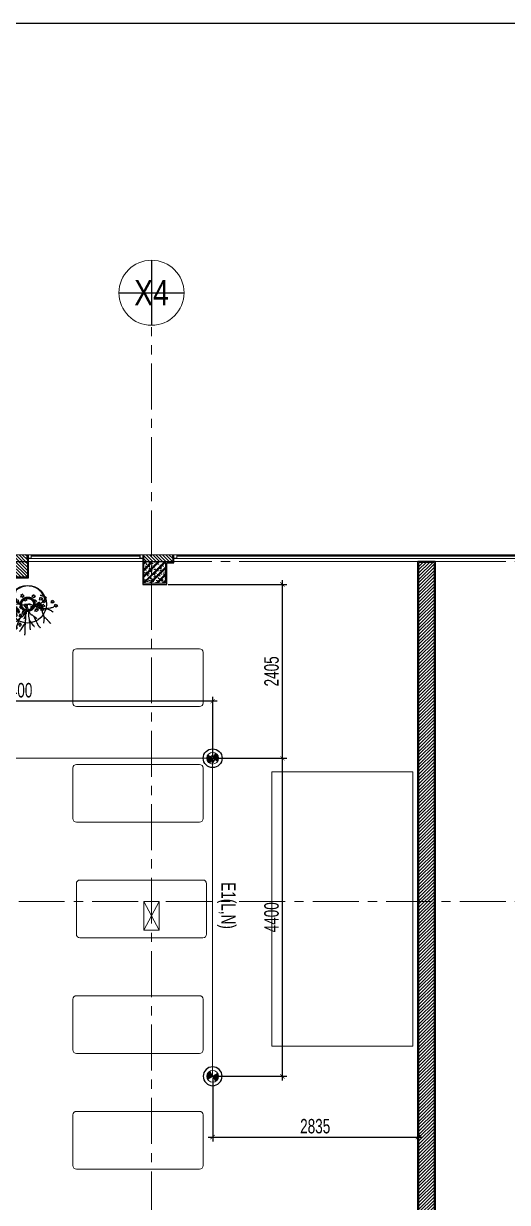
# Model space of a CAD drawing. Header units: millimetres. Extents: x -343543 to 400519, y -115663 to 104219.
# Drawn here: x -166901 to -160215, y -39465 to -23156 of the extents above; entities that cross this region are included whole.
import ezdxf
from ezdxf.enums import TextEntityAlignment as Align
from ezdxf.xclip import XClip

# ---------------------------------------------------------------- set-up
doc = ezdxf.new("R2010")
doc.units = ezdxf.units.MM
doc.header["$XCLIPFRAME"] = 0
doc.linetypes.add('XREF MAT BANG TUONG XAY$0$01.Xref _MB T2-Mai$0$HIDDEN', pattern=[9.525, 6.35, -3.175])
doc.linetypes.add('XREF MAT BANG TUONG XAY$0$CENTER', pattern=[50.8, 31.75, -6.35, 6.35, -6.35])
doc.layers.get('0').update_dxf_attribs({"color": 231, "lineweight": 0})
doc.layers.get('DefPoints').update_dxf_attribs({"color": 191})
for name, color, linetype, lineweight in [('1-INNO-E-Emergency', 1, 'EME', 5), ('A-PATT', 252, 'Continuous', 9), ('A-SYMBOLS', 10, 'Continuous', 13), ('kata_dim', 231, 'Continuous', 0), ('SME-E-COND-LTG', 51, 'Continuous', 18), ('SME-E-LTG-TEXT', 53, 'Continuous', 18), ('TEXT DIEN', 3, 'Continuous', 18), ('XREF MAT BANG TUONG XAY$0$00.xref_IKIGAI_Truc$0$A-SYMBOLS', 8, 'Continuous', 13), ('XREF MAT BANG TUONG XAY$0$01.Xref _MB T2-Mai$0$$0$A-FNSH', 8, 'Continuous', 9), ('XREF MAT BANG TUONG XAY$0$01.Xref _MB T2-Mai$0$$0$A-GLAZ', 8, 'Continuous', 13), ('XREF MAT BANG TUONG XAY$0$01.Xref _MB T2-Mai$0$$0$A-LITE', 8, 'Continuous', 9), ('XREF MAT BANG TUONG XAY$0$01.Xref _MB T2-Mai$0$$0$A-TEXT', 8, 'Continuous', 25), ('XREF MAT BANG TUONG XAY$0$01.Xref _MB T2-Mai$0$A-HIDD', 8, 'XREF MAT BANG TUONG XAY$0$01.Xref _MB T2-Mai$0$HIDDEN', 9), ('XREF MAT BANG TUONG XAY$0$A-GRID', 8, 'XREF MAT BANG TUONG XAY$0$CENTER', 15), ('XREF MAT BANG TUONG XAY$0$A-WALL-INT', 8, 'Continuous', 9), ('XREF MAT BANG TUONG XAY$0$xref_IKIGAI_Cot$0$A-FNSH', 8, 'Continuous', 9), ('XREF MAT BANG TUONG XAY$0$xref_IKIGAI_Cot$0$A-PATT', 8, 'Continuous', 5)]:
    doc.layers.add(name, color=color, linetype=linetype, lineweight=lineweight)
for name, color, linetype in [('XREF MAT BANG NOI THAT$0$FF-Plants', 8, 'Continuous'), ('XREF MAT BANG TUONG XAY$0$A-FNSH', 8, 'Continuous'), ('XREF MAT BANG TUONG XAY$0$A-FURN', 8, 'Continuous'), ('XREF MAT BANG TUONG XAY$0$A-PATT', 8, 'Continuous'), ('ống ghen', 6, 'Continuous')]:
    doc.layers.add(name, color=color, linetype=linetype)
doc.styles.add('ROMANS1', font='vntimeh.shx', dxfattribs={"width": 0.8, "bigfont": 'bigfont.shx'})
doc.styles.add('ROMANSssss', font='vntimeh.shx', dxfattribs={"width": 0.7})
doc.styles.add('SM-DIMTEXT', font='SME.shx', dxfattribs={"width": 0.7})
doc.styles.add('SME-TEXT', font='sme.shx', dxfattribs={"width": 0.7})
doc.styles.add('XREF MAT BANG NOI THAT$0$Standard', font='txt')
doc.styles.add('XREF MAT BANG TUONG XAY$0$00.xref_IKIGAI_Truc$0$VTK_Arial_3.5 mm', font='arial.ttf', dxfattribs={"width": 0.8, "height": 3.5})
doc.linetypes.add('EME', pattern='A,2463.214661,-165.6529,["E",ROMANSssss,S=300,R=360,X=0,Y=-153.361507],-321.423057,2528.257516', length=5478.548134)
doc.dimstyles.new('SDIM-100', dxfattribs={"dimscale": 100, "dimtxt": 2, "dimasz": 0.6, "dimexe": 0.6, "dimexo": 0.2, "dimgap": 0.5, "dimtad": 1, "dimdec": 0, "dimzin": 12, "dimtxsty": 'SM-DIMTEXT', "dimblk": 'ARCHTICK', "dimblk1": 'ARCHTICK', "dimblk2": 'ARCHTICK', "dimcen": 0.12, "dimdle": 0.6, "dimclrd": 7, "dimclre": 8, "dimadec": 0, "dimazin": 3, "dimtfac": 2, "dimtix": 1, "dimtmove": 1, "dimatfit": 3, "dimfxl": 1, "dimtzin": 0, "dimarcsym": 1})

# ---------------------------------------------------------------- blocks, each defined once
blk = doc.blocks.new('*U131')
at = {"color": 8}
blk.add_circle((0, 0), 4.5, dxfattribs=at)
at = {"layer": 'DefPoints', "color": 8}
for p, q in [((0, 4.5), (0, -4.5)), ((-4.5, 0), (4.5, 0))]:
    blk.add_line(p, q, dxfattribs=at)
at = {"color": 8, "style": 'XREF MAT BANG TUONG XAY$0$00.xref_IKIGAI_Truc$0$VTK_Arial_3.5 mm', "width": 0.8}
blk.add_attdef('X12', text='', height=3.5, dxfattribs=at).set_placement((0, 0), align=Align.MIDDLE_CENTER)
blk = doc.blocks.new('XREF MAT BANG TUONG XAY$0$xref_IKIGAI_Cot')
at = {"layer": 'XREF MAT BANG TUONG XAY$0$xref_IKIGAI_Cot$0$A-PATT'}
h = blk.add_hatch(dxfattribs=at)
h.set_pattern_fill('BT-01', color=8, scale=15, pattern_type=2)
h.set_pattern_definition([(50, (80, 80), (107.58903, -9.41282), [11.25, -123.75]), (355, (80, 80), (-20.8127, 112.82882), [9, -99]), (100.4514, (88.97, 79.22), (86.7764, 103.41593), [9.56103, -105.1713]), (46.1842, (80, 110), (160.08616, -24.82785), [16.875, -185.625]), (96.6356, (93.34, 107.93), (140.1994, 146.1177), [14.34154, -157.75695]), (351.1842, (80, 110), (140.1993, 146.1178), [13.5, -148.5]), (21, (95, 102.5), (89.53606, -60.39283), [11.25, -123.75]), (326, (95, 102.5), (36.4973, 108.7725), [9, -99]), (71.4514, (102.46, 97.47), (126.0334, 48.37957), [9.56103, -105.1713]), (37.5, (80, 80), (1.82398, 49.93408), [0, -97.8, 0, -100.5, 0, -99.375]), (7.5, (80, 80), (39.46043, 59.16176), [0, -57.3, 0, -95.55, 0, -37.875]), (327.5, (46.55, 80), (80.073365, -3.38323), [0, -37.5, 0, -117, 0, -155.25]), (317.5, (31.55, 80), (87.47793, 15.01575), [0, -48.75, 0, -77.7, 0, -110.25]), (45, (80, 80), (-45.07806, 45.07806), []), (45, (80, 98.375), (-45.07806, 45.07806), [])])
h.paths.add_polyline_path([(16095, -30600), (16395, -30600), (16395, -30900), (16095, -30900)])
at = {"layer": 'XREF MAT BANG TUONG XAY$0$A-GRID', "color": 8, "ltscale": 20}
for points in [[(16200, -53895), (16200, -27358.3)], [(-2907.5, -30600), (42750, -30600)], [(-2907.5, -35300), (42750, -35300)]]:
    blk.add_lwpolyline(points, dxfattribs=at)
at = {"layer": 'XREF MAT BANG TUONG XAY$0$xref_IKIGAI_Cot$0$A-FNSH', "color": 8}
for p, q in [((16095, -35300), (16305, -35700)), ((16305, -35300), (16095, -35700))]:
    blk.add_line(p, q, dxfattribs=at)
for points in [[(16095, -30600), (16395, -30600), (16395, -30900), (16095, -30900)], [(16095, -35300), (16305, -35300), (16305, -35700), (16095, -35700)]]:
    blk.add_lwpolyline(points, close=True, dxfattribs=at)
at = {"layer": 'XREF MAT BANG TUONG XAY$0$00.xref_IKIGAI_Truc$0$A-SYMBOLS', "color": 8}
ref = blk.add_blockref('*U131', (16200, -26880), dxfattribs=dict(at, xscale=100, yscale=100, zscale=100))
ref.add_attrib('X12', 'X4', dxfattribs={"layer": '0', "height": 350, "style": 'XREF MAT BANG TUONG XAY$0$00.xref_IKIGAI_Truc$0$VTK_Arial_3.5 mm', "width": 0.8}).set_placement((16200, -26880), align=Align.MIDDLE_CENTER)
blk = doc.blocks.new('XREF MAT BANG TUONG XAY$0$01.Xref _MB T2-Mai$0$$0$A$Cfb76151b')
at = {"color": 8}
for points in [[(0, 0), (50, 0), (50, 50), (0, 50)], [(2, 2), (48, 2), (48, 48), (2, 48)]]:
    blk.add_lwpolyline(points, close=True, dxfattribs=at)
blk = doc.blocks.new('XREF MAT BANG TUONG XAY$0$01.Xref _MB T2-Mai$0$$0$A$Cc763f58b')
at = {"layer": 'DefPoints', "color": 8}
blk.add_line((5, -50), (5, 0), dxfattribs=at)
at = {"layer": 'XREF MAT BANG TUONG XAY$0$01.Xref _MB T2-Mai$0$$0$A-FNSH', "color": 8}
for centre, start, end in [((3, 2), 222.6903, 317.3097), ((3, -52), 42.6903, 137.3097)]:
    blk.add_arc(centre, 3.4, start, end, dxfattribs=at)
blk = doc.blocks.new('*U160')
at = {"layer": 'XREF MAT BANG TUONG XAY$0$01.Xref _MB T2-Mai$0$$0$A-GLAZ'}
for p, q in [((1557, 20), (55, 20)), ((1557, 10), (55, 10))]:
    blk.add_line(p, q, dxfattribs=at)
at = {"layer": 'XREF MAT BANG TUONG XAY$0$01.Xref _MB T2-Mai$0$$0$A-LITE', "color": 8}
blk.add_lwpolyline([(1557, 50), (55, 50), (55, 0), (1557, 0)], close=True, dxfattribs=at)
at = {"layer": 'XREF MAT BANG TUONG XAY$0$01.Xref _MB T2-Mai$0$$0$A-FNSH', "color": 8, "rotation": 180}
blk.add_blockref('XREF MAT BANG TUONG XAY$0$01.Xref _MB T2-Mai$0$$0$A$Cc763f58b', (5, 0), dxfattribs=at)
at = {"layer": 'XREF MAT BANG TUONG XAY$0$01.Xref _MB T2-Mai$0$$0$A-FNSH', "color": 8, "xscale": -1, "rotation": 180}
blk.add_blockref('XREF MAT BANG TUONG XAY$0$01.Xref _MB T2-Mai$0$$0$A$Cc763f58b', (1607, 0), dxfattribs=at)
at = {"layer": 'XREF MAT BANG TUONG XAY$0$01.Xref _MB T2-Mai$0$$0$A-GLAZ', "color": 8}
blk.add_blockref('XREF MAT BANG TUONG XAY$0$01.Xref _MB T2-Mai$0$$0$A$Cfb76151b', (5, 0), dxfattribs=at)
at = {"layer": 'XREF MAT BANG TUONG XAY$0$01.Xref _MB T2-Mai$0$$0$A-GLAZ', "color": 8, "xscale": -1}
blk.add_blockref('XREF MAT BANG TUONG XAY$0$01.Xref _MB T2-Mai$0$$0$A$Cfb76151b', (1607, 0), dxfattribs=at)
blk = doc.blocks.new('*U161')
at = {"layer": 'XREF MAT BANG TUONG XAY$0$01.Xref _MB T2-Mai$0$$0$A-GLAZ'}
for p, q in [((6955, 20), (55, 20)), ((6955, 10), (55, 10))]:
    blk.add_line(p, q, dxfattribs=at)
at = {"layer": 'XREF MAT BANG TUONG XAY$0$01.Xref _MB T2-Mai$0$$0$A-LITE', "color": 8}
blk.add_lwpolyline([(6955, 50), (55, 50), (55, 0), (6955, 0)], close=True, dxfattribs=at)
at = {"layer": 'XREF MAT BANG TUONG XAY$0$01.Xref _MB T2-Mai$0$$0$A-FNSH', "color": 8, "rotation": 180}
blk.add_blockref('XREF MAT BANG TUONG XAY$0$01.Xref _MB T2-Mai$0$$0$A$Cc763f58b', (5, 0), dxfattribs=at)
at = {"layer": 'XREF MAT BANG TUONG XAY$0$01.Xref _MB T2-Mai$0$$0$A-FNSH', "color": 8, "xscale": -1, "rotation": 180}
blk.add_blockref('XREF MAT BANG TUONG XAY$0$01.Xref _MB T2-Mai$0$$0$A$Cc763f58b', (7005, 0), dxfattribs=at)
at = {"layer": 'XREF MAT BANG TUONG XAY$0$01.Xref _MB T2-Mai$0$$0$A-GLAZ', "color": 8}
blk.add_blockref('XREF MAT BANG TUONG XAY$0$01.Xref _MB T2-Mai$0$$0$A$Cfb76151b', (5, 0), dxfattribs=at)
at = {"layer": 'XREF MAT BANG TUONG XAY$0$01.Xref _MB T2-Mai$0$$0$A-GLAZ', "color": 8, "xscale": -1}
blk.add_blockref('XREF MAT BANG TUONG XAY$0$01.Xref _MB T2-Mai$0$$0$A$Cfb76151b', (7005, 0), dxfattribs=at)
blk = doc.blocks.new('*U262')
at = {"layer": 'XREF MAT BANG TUONG XAY$0$A-PATT'}
h = blk.add_hatch(dxfattribs=at)
h.set_pattern_fill('ANSI31', color=8, scale=10)
h.set_pattern_definition([(45, (41236.79, -11293.564), (-22.45064, 22.45064), [])])
h.paths.add_polyline_path([(-39, 48), (5751, 48), (5751, -162), (-39, -162)])
at = {"layer": 'XREF MAT BANG TUONG XAY$0$A-WALL-INT', "color": 8}
blk.add_lwpolyline([(-39, 48), (5751, 48), (5751, -162), (-39, -162)], close=True, dxfattribs=at)
blk = doc.blocks.new('*U254')
at = {"layer": 'XREF MAT BANG TUONG XAY$0$A-PATT'}
h = blk.add_hatch(dxfattribs=at)
h.set_pattern_fill('ANSI31', color=8, scale=10)
h.set_pattern_definition([(45, (35750.104, -11178.564), (-22.45064, 22.45064), [])])
h.paths.add_polyline_path([(-39, 48), (265, 48), (265, -48), (-39, -48)])
at = {"layer": 'XREF MAT BANG TUONG XAY$0$A-WALL-INT', "color": 8}
blk.add_lwpolyline([(-39, 48), (265, 48), (265, -48), (-39, -48)], close=True, dxfattribs=at)
blk = doc.blocks.new('*U255')
at = {"layer": 'XREF MAT BANG TUONG XAY$0$A-PATT'}
h = blk.add_hatch(dxfattribs=at)
h.set_pattern_fill('ANSI31', color=8, scale=10)
h.set_pattern_definition([(45, (35846.79, -11178.564), (-22.45064, 22.45064), [])])
h.paths.add_polyline_path([(-39, 48), (361, 48), (361, -48), (-39, -48)])
at = {"layer": 'XREF MAT BANG TUONG XAY$0$A-WALL-INT', "color": 8}
blk.add_lwpolyline([(-39, 48), (361, 48), (361, -48), (-39, -48)], close=True, dxfattribs=at)
blk = doc.blocks.new('XREF MAT BANG TUONG XAY$0$NNNN')
at = {"layer": 'XREF MAT BANG TUONG XAY$0$A-FURN', "color": 8, "xscale": -1, "rotation": 180}
for name, p in [('*U254', (5825, 16805)), ('*U255', (7739, 16805)), ('*U262', (339, 16595))]:
    blk.add_blockref(name, p, dxfattribs=at)
blk = doc.blocks.new('*U259')
at = {"layer": 'XREF MAT BANG TUONG XAY$0$A-PATT'}
h = blk.add_hatch(dxfattribs=at)
h.set_pattern_fill('ANSI31', color=8, scale=10)
h.set_pattern_definition([(45, (45121.79, -11293.564), (-22.45064, 22.45064), [])])
h.paths.add_polyline_path([(-39, 48), (9636, 48), (9636, -162), (-39, -162)])
at = {"layer": 'XREF MAT BANG TUONG XAY$0$A-WALL-INT', "color": 8}
blk.add_lwpolyline([(-39, 48), (9636, 48), (9636, -162), (-39, -162)], close=True, dxfattribs=at)
blk = doc.blocks.new('XREF MAT BANG NOI THAT$0$YLD.Studio-02-104')
at = {"layer": 'XREF MAT BANG NOI THAT$0$FF-Plants', "color": 8}
for points in [[(-332, 167), (-315, 179), (-335, 186), (-335, 199), (-351, 186), (-361, 192), (-359, 175), (-366, 166), (-347, 170), (-341, 157), (-332, 167)], [(-234, 134), (-216, 146), (-236, 153), (-237, 166), (-252, 154), (-262, 159), (-260, 142), (-268, 133), (-249, 138), (-243, 125), (-234, 134)], [(-561, 47), (-441, 9), (-423, 0), (-413, -3), (-391, -10), (-381, -12), (-360, -16), (-355, -18), (-349, -19), (-332, -24), (-330, -25), (-328, -25), (-326, -26), (-324, -26), (-322, -27), (-317, -27), (-314, -28), (-310, -29), (-305, -28), (-303, -29), (-302, -28), (-298, -29), (-296, -29), (-294, -30), (-293, -29), (-292, -30), (-290, -31), (-289, -30), (-288, -31)], [(-456, 131), (-344, 98), (-323, 89), (-280, 69), (-247, 55), (-233, 50), (-221, 47), (-195, 33), (-180, 28), (-172, 23), (-151, 12), (-142, 7), (-127, -4), (-118, -10), (-97, -16), (-87, -18), (-76, -19), (-57, -19), (-52, -19), (-35, -15), (-18, -13), (-18, -13), (-11, -12), (1, -13), (7, -13), (20, -15), (25, -17), (28, -17), (34, -18)], [(-353, 13), (-335, 25), (-355, 32), (-356, 45), (-371, 32), (-381, 37), (-379, 21), (-387, 11), (-368, 16), (-362, 3), (-353, 13)], [(-385, 155), (-338, 107), (-337, 106), (-336, 104), (-335, 103), (-334, 101), (-332, 98), (-329, 95), (-328, 94), (-325, 92), (-324, 91), (-323, 89), (-323, 89), (-321, 88)], [(-316, 102), (-299, 114), (-319, 121), (-319, 134), (-335, 121), (-345, 127), (-343, 110), (-350, 101), (-331, 105), (-325, 92), (-316, 102)], [(-297, 39), (-279, 50), (-300, 57), (-300, 70), (-315, 58), (-325, 63), (-324, 46), (-331, 37), (-312, 42), (-306, 29), (-297, 39)], [(-294, -23), (-277, -11), (-297, -4), (-297, 9), (-313, -4), (-323, 1), (-321, -15), (-328, -25), (-309, -20), (-303, -33), (-294, -23)], [(-274, 4), (-256, 16), (-276, 22), (-277, 36), (-292, 23), (-302, 28), (-300, 12), (-308, 2), (-289, 7), (-283, -6), (-274, 4)], [(-270, 55), (-252, 67), (-272, 73), (-273, 87), (-288, 74), (-298, 79), (-296, 62), (-304, 53), (-285, 58), (-279, 45), (-270, 55)], [(-257, 67), (-239, 79), (-260, 86), (-260, 99), (-275, 86), (-285, 91), (-284, 75), (-291, 65), (-272, 70), (-266, 57), (-257, 67)], [(-231, 25), (-214, 37), (-234, 44), (-234, 57), (-250, 44), (-260, 50), (-258, 33), (-265, 24), (-246, 28), (-240, 15), (-231, 25)], [(-213, -11), (-195, 1), (-215, 7), (-216, 21), (-231, 8), (-241, 13), (-239, -4), (-247, -13), (-228, -8), (-222, -21), (-213, -11)], [(-202, 37), (-184, 49), (-204, 55), (-205, 69), (-220, 56), (-230, 61), (-228, 44), (-236, 35), (-217, 40), (-211, 27), (-202, 37)], [(-137, 7), (-189, 54), (-194, 62), (-199, 68), (-206, 84), (-212, 94), (-217, 107), (-219, 114), (-221, 120), (-225, 140), (-228, 145), (-231, 155), (-232, 159), (-234, 160), (-233, 161), (-234, 162), (-234, 162)], [(-193, 97), (-175, 109), (-195, 116), (-196, 129), (-211, 116), (-221, 122), (-219, 105), (-226, 95), (-207, 100), (-202, 87), (-193, 97)], [(-198, -26), (-186, -43), (-179, -23), (-166, -22), (-178, -7), (-173, 3), (-190, 0), (-199, 7), (-195, -11), (-208, -17), (-198, -26)], [(-69, 93), (-52, 105), (-72, 111), (-72, 125), (-88, 112), (-98, 117), (-96, 100), (-103, 91), (-84, 96), (-78, 83), (-69, 93)], [(-28, 39), (-10, 51), (-30, 58), (-31, 71), (-46, 58), (-56, 64), (-54, 47), (-62, 38), (-43, 42), (-37, 29), (-28, 39)], [(87, 86), (105, 98), (85, 104), (84, 118), (69, 105), (59, 110), (61, 93), (54, 84), (73, 89), (78, 76), (87, 86)], [(104, 21), (121, 32), (101, 39), (101, 52), (85, 40), (75, 45), (77, 28), (70, 19), (89, 24), (95, 11), (104, 21)], [(150, -27), (168, -15), (148, -8), (147, 5), (132, -8), (122, -3), (124, -19), (116, -29), (135, -24), (141, -37), (150, -27)], [(163, -15), (181, -3), (160, 4), (160, 17), (145, 5), (134, 10), (136, -7), (129, -16), (148, -12), (154, -25), (163, -15)], [(186, 53), (204, 65), (184, 71), (183, 85), (168, 72), (158, 77), (160, 60), (152, 51), (171, 56), (177, 43), (186, 53)], [(227, 15), (245, 27), (225, 34), (224, 47), (209, 35), (199, 40), (201, 23), (193, 14), (212, 19), (218, 6), (227, 15)], [(350, 11), (368, 23), (348, 30), (347, 43), (332, 30), (322, 36), (324, 19), (316, 10), (336, 14), (341, 1), (350, 11)], [(-106, -10), (-171, -16), (-181, -17), (-202, -17), (-214, -19), (-229, -20), (-233, -19), (-239, -21), (-243, -23), (-246, -24), (-249, -24), (-253, -26), (-254, -27), (-258, -26), (-266, -28), (-277, -29), (-279, -29), (-284, -29), (-294, -33), (-299, -33), (-309, -36), (-318, -38), (-327, -38), (-348, -40), (-358, -44), (-370, -43), (-389, -50), (-407, -56), (-414, -62), (-421, -65), (-426, -68), (-427, -69), (-427, -69)], [(-236, -84), (-224, -101), (-217, -81), (-203, -81), (-216, -66), (-211, -56), (-228, -58), (-237, -51), (-233, -70), (-246, -76), (-236, -84)], [(-226, -164), (-214, -181), (-207, -161), (-193, -161), (-206, -146), (-200, -136), (-218, -138), (-227, -131), (-222, -149), (-236, -155), (-226, -164)], [(-209, -104), (-197, -121), (-190, -101), (-176, -100), (-189, -86), (-184, -75), (-201, -78), (-210, -71), (-206, -89), (-219, -95), (-209, -104)], [(-188, -145), (-176, -162), (-169, -142), (-156, -142), (-168, -127), (-163, -117), (-180, -119), (-189, -112), (-185, -130), (-198, -136), (-188, -145)], [(-177, -174), (-165, -191), (-158, -171), (-145, -170), (-157, -155), (-152, -145), (-169, -148), (-178, -141), (-174, -159), (-187, -165), (-177, -174)], [(-173, -80), (-162, -97), (-155, -77), (-141, -77), (-154, -62), (-148, -52), (-165, -54), (-174, -47), (-170, -66), (-183, -72), (-173, -80)], [(-157, -107), (-146, -124), (-139, -104), (-125, -103), (-138, -88), (-132, -78), (-149, -80), (-158, -73), (-154, -92), (-167, -98), (-157, -107)], [(-32, -119), (-37, -126), (-38, -127), (-38, -129), (-48, -147), (-50, -149), (-55, -156), (-61, -166), (-65, -171), (-69, -177), (-70, -177), (-71, -179), (-74, -182), (-76, -184), (-82, -187), (-85, -189), (-89, -191), (-101, -198), (-105, -202), (-109, -205), (-111, -209), (-112, -209), (-113, -210), (-114, -210), (-114, -212), (-116, -214), (-118, -216), (-132, -224), (-143, -235), (-146, -239), (-150, -244), (-153, -246), (-153, -247), (-154, -247), (-156, -249), (-158, -251), (-159, -253), (-160, -253), (-161, -254)], [(-145, -119), (-133, -136), (-126, -116), (-113, -116), (-125, -101), (-120, -91), (-137, -93), (-146, -86), (-142, -104), (-155, -110), (-145, -119)], [(-116, -182), (-104, -199), (-97, -179), (-83, -178), (-96, -163), (-90, -153), (-108, -156), (-117, -148), (-112, -167), (-126, -173), (-116, -182)], [(-8, -18), (-25, -80), (-28, -91), (-32, -108), (-34, -117), (-36, -131), (-35, -138), (-35, -147), (-35, -157), (-34, -184), (-34, -206), (-34, -215), (-34, -226), (-37, -242), (-37, -250), (-38, -261), (-40, -266), (-41, -270), (-41, -272), (-42, -273), (-42, -275), (-44, -277), (-46, -280), (-54, -293), (-60, -303), (-98, -361), (-101, -367), (-108, -375), (-111, -381), (-114, -384), (-117, -388), (-118, -388)], [(-108, -60), (-96, -77), (-89, -57), (-76, -56), (-88, -42), (-83, -32), (-100, -34), (-109, -27), (-105, -45), (-118, -51), (-108, -60)], [(-77, -141), (-65, -158), (-58, -138), (-44, -137), (-57, -122), (-52, -112), (-69, -114), (-78, -107), (-74, -126), (-87, -132), (-77, -141)], [(-42, -43), (-30, -60), (-23, -40), (-9, -39), (-22, -25), (-16, -15), (-33, -17), (-43, -10), (-38, -28), (-52, -34), (-42, -43)], [(-20, -25), (-3, -75), (0, -83), (4, -97), (6, -104), (8, -116), (8, -121), (8, -128), (9, -137), (8, -159), (9, -177), (9, -184), (10, -193), (13, -206), (14, -213), (15, -222), (17, -226), (18, -229), (18, -230), (19, -231), (19, -233), (21, -234), (23, -237), (29, -246), (35, -255), (69, -300), (72, -304), (79, -311), (81, -315), (84, -318), (87, -320), (88, -320)], [(4, -106), (8, -111), (9, -113), (9, -114), (19, -128), (20, -129), (25, -135), (31, -143), (34, -147), (38, -151), (39, -151), (40, -152), (42, -155), (44, -156), (49, -159), (52, -160), (56, -161), (65, -166), (69, -169), (73, -172), (74, -174), (75, -174), (76, -176), (77, -176), (77, -177), (79, -178), (81, -180), (93, -186), (103, -194), (106, -197), (109, -201), (111, -202), (111, -204), (112, -203), (114, -205), (116, -206), (117, -207), (118, -207), (118, -209)], [(8, -4), (134, -49), (147, -55), (156, -60), (171, -69), (175, -70), (180, -73), (180, -75), (182, -74), (183, -76), (184, -78), (185, -81), (185, -85), (187, -93), (189, -98), (194, -112), (194, -117), (199, -130), (201, -135), (206, -146), (207, -149), (212, -164), (214, -168), (217, -177), (217, -177), (219, -183), (220, -185), (221, -184), (225, -188), (228, -190), (231, -194), (236, -197), (238, -199), (246, -207), (249, -211), (257, -218), (263, -222), (270, -231), (274, -236), (282, -245), (289, -252), (289, -253), (293, -257), (293, -259), (297, -264), (303, -268), (305, -269), (305, -270), (310, -272), (311, -275), (316, -278), (316, -279)], [(67, -69), (85, -57), (64, -50), (64, -37), (49, -49), (39, -44), (40, -61), (33, -70), (52, -65), (58, -78), (67, -69)], [(123, -43), (141, -31), (120, -25), (120, -11), (105, -24), (94, -19), (96, -36), (89, -45), (108, -40), (114, -53), (123, -43)], [(126, -105), (143, -93), (123, -86), (123, -73), (107, -85), (97, -80), (99, -97), (92, -106), (111, -102), (117, -114), (126, -105)], [(146, -78), (164, -66), (144, -59), (143, -46), (128, -59), (118, -53), (120, -70), (112, -79), (131, -75), (137, -88), (146, -78)], [(189, -56), (206, -44), (186, -38), (186, -24), (170, -37), (160, -32), (162, -49), (155, -58), (174, -53), (180, -66), (189, -56)], [(207, -93), (225, -81), (204, -75), (204, -61), (189, -74), (179, -69), (181, -86), (173, -95), (192, -90), (198, -103), (207, -93)], [(178, -70), (187, -74), (190, -74), (212, -72), (216, -73), (224, -72), (229, -72), (238, -73), (242, -73), (253, -75), (259, -76), (262, -76), (271, -77), (273, -78), (273, -78), (275, -78), (277, -79), (279, -80), (288, -83), (291, -85), (295, -88), (301, -89), (308, -93), (320, -100), (327, -105), (340, -115), (348, -121), (348, -121), (350, -122)], [(218, -45), (236, -33), (215, -27), (215, -13), (200, -26), (190, -21), (191, -37), (184, -47), (203, -42), (209, -55), (218, -45)], [(251, -74), (259, -72), (262, -71), (276, -68), (281, -65), (314, -61), (320, -58), (336, -56), (342, -55), (348, -56), (349, -55), (351, -54), (351, -54)], [(392, -42), (410, -30), (389, -24), (389, -10), (374, -23), (364, -18), (366, -35), (358, -44), (377, -39), (383, -52), (392, -42)], [(-115, -212), (-120, -223), (-122, -228), (-125, -233), (-150, -298), (-155, -309), (-163, -332), (-164, -334), (-166, -337), (-169, -348), (-171, -351), (-173, -355), (-176, -362), (-177, -363), (-179, -367), (-180, -370), (-183, -376), (-187, -383), (-189, -386), (-190, -386), (-193, -392), (-199, -399), (-203, -402), (-205, -406), (-207, -409), (-210, -415), (-211, -415), (-211, -416)], [(-178, -345), (-166, -362), (-159, -342), (-145, -341), (-158, -327), (-153, -317), (-170, -319), (-179, -312), (-174, -330), (-188, -336), (-178, -345)], [(-123, -303), (-111, -320), (-104, -300), (-90, -299), (-103, -285), (-97, -275), (-114, -277), (-124, -270), (-119, -288), (-132, -294), (-123, -303)], [(-38, -264), (-39, -280), (-40, -289), (-40, -293), (-43, -305), (-44, -310), (-45, -315), (-46, -328), (-46, -340), (-46, -349), (-46, -361), (-45, -366), (-45, -375), (-44, -379), (-44, -382), (-44, -386), (-44, -387), (-44, -391), (-44, -393), (-44, -395), (-44, -402), (-44, -405), (-45, -407), (-45, -410), (-46, -421), (-46, -424), (-47, -430), (-48, -431), (-48, -433), (-48, -435), (-48, -437), (-48, -438)], [(15, -224), (17, -237), (18, -244), (18, -247), (21, -257), (22, -261), (23, -266), (24, -276), (24, -286), (25, -293), (25, -303), (24, -307), (25, -314), (25, -317), (25, -320), (25, -323), (25, -324), (25, -327), (25, -329), (25, -330), (25, -336), (25, -339), (26, -340), (26, -343), (28, -352), (28, -354), (29, -359), (30, -360), (30, -362), (30, -363), (30, -364), (30, -366)], [(78, -177), (83, -185), (85, -189), (87, -194), (111, -245), (116, -254), (123, -272), (124, -273), (126, -276), (129, -284), (131, -287), (133, -290), (136, -295), (136, -297), (138, -300), (139, -302), (142, -306), (146, -312), (148, -315), (148, -315), (151, -319), (157, -324), (160, -327), (162, -330), (164, -332), (167, -336), (168, -336), (168, -338)], [(221, -184), (222, -192), (221, -198), (222, -208), (220, -212), (222, -216), (222, -220), (221, -224), (222, -227), (220, -231), (221, -233), (218, -246), (218, -249), (216, -261), (216, -263), (216, -266), (215, -268), (215, -270), (215, -273), (216, -275)]]:
    blk.add_lwpolyline(points, dxfattribs=at)
at = {"layer": 'XREF MAT BANG NOI THAT$0$FF-Plants', "color": 8, "flags": 128}
blk.add_lwpolyline([(96, -13), (101, -11), (112, -10), (119, -9), (134, -7), (139, -7), (150, -9), (159, -9), (164, -11), (169, -10), (171, -9), (173, -8), (175, -5), (180, 1), (184, 6), (192, 13), (196, 17), (205, 23), (212, 28), (217, 30), (225, 38), (235, 46), (235, 46), (235, 46, 0.059467), (219, 99, 0.414214), (-99, 219), (-105, 216), (-106, 216, 0.178839), (-228, 94), (-225, 89), (-214, 77), (-210, 74), (-209, 70), (-208, 69), (-207, 67), (-206, 68), (-205, 66), (-203, 67), (-202, 68), (-191, 69), (-184, 71), (-178, 71), (-173, 72), (-172, 70), (-170, 71), (-169, 68), (-168, 66), (-168, 65), (-167, 63), (-166, 62), (-165, 60), (-165, 58), (-164, 57), (-163, 55), (-163, 54), (-162, 52), (-160, 51), (-159, 50), (-154, 48), (-152, 47), (-150, 48), (-146, 46), (-143, 46), (-140, 47), (-138, 46), (-137, 45), (-136, 43), (-135, 40), (-135, 35), (-133, 31), (-132, 30), (-132, 24), (-131, 23), (-132, 21), (-131, 19), (-131, 17), (-130, 16), (-129, 14), (-127, 10), (-127, 6), (-126, 3), (-121, -3), (-120, -6), (-119, -7), (-119, -9), (-118, -11), (-115, -13), (-113, -14), (-111, -17), (-107, -17), (-106, -17)], format="xyb", dxfattribs=at)
at = {"layer": 'XREF MAT BANG NOI THAT$0$FF-Plants', "color": 8}
blk.add_circle((-5, -12), 260, dxfattribs=at)
for points in [[(-221, 178), (-224, 183), (-233, 190), (-244, 191), (-249, 189)], [(-165, 156), (-167, 161), (-177, 168), (-188, 169), (-193, 167)], [(87, 29), (76, 54), (33, 84), (-21, 89), (-70, 66), (-102, 23), (-108, -30), (-86, -78), (-43, -109), (11, -113), (61, -91), (93, -48), (98, 5), (87, 29)], [(70, 22), (61, 41), (26, 66), (-18, 70), (-58, 51), (-84, 16), (-89, -27), (-71, -66), (-35, -91), (8, -94), (48, -76), (74, -41), (79, 2), (70, 22)], [(199, 96), (196, 101), (187, 108), (176, 109), (170, 107)], [(255, 74), (252, 80), (243, 86), (232, 88), (227, 85)], [(-33, -152), (-28, -150), (-21, -140), (-19, -129), (-22, -124)], [(-56, -208), (-51, -205), (-44, -196), (-42, -185), (-45, -180)]]:
    blk.add_open_spline(points, degree=2, dxfattribs=at)
at = {"layer": 'XREF MAT BANG NOI THAT$0$FF-Plants', "color": 8, "style": 'XREF MAT BANG NOI THAT$0$Standard', "flags": 1}
for tag in ['YLD.STUDIO', '抖音/小红书/公众号：YLD.STUDIO', 'YLD.STUDIO']:
    blk.add_attdef(tag, (77, -131), '', height=0.00296, dxfattribs=at)
blk = doc.blocks.new('XREF MAT BANG NOI THAT')
at = {"color": 8}
for points in [[(16913, -31855), (16913, -32555, -0.414214), (16863, -32605), (15163, -32605, -0.414214), (15113, -32555), (15113, -31855, -0.414214), (15163, -31805), (16863, -31805, -0.414214)], [(16913, -33455), (16913, -34155, -0.414214), (16863, -34205), (15163, -34205, -0.414214), (15113, -34155), (15113, -33455, -0.414214), (15163, -33405), (16863, -33405, -0.414214)], [(16961, -35055), (16961, -35755, -0.414214), (16911, -35805), (15211, -35805, -0.414214), (15161, -35755), (15161, -35055, -0.414214), (15211, -35005), (16911, -35005, -0.414214)], [(16913, -37355), (16913, -36655, 0.414214), (16863, -36605), (15163, -36605, 0.414214), (15113, -36655), (15113, -37355, 0.414214), (15163, -37405), (16863, -37405, 0.414214)], [(16913, -38955), (16913, -38255, 0.414214), (16863, -38205), (15163, -38205, 0.414214), (15113, -38255), (15113, -38955, 0.414214), (15163, -39005), (16863, -39005, 0.414214)]]:
    blk.add_lwpolyline(points, format="xyb", close=True, dxfattribs=at)
blk.add_lwpolyline([(17863, -33507), (19812, -33507), (19812, -37303), (17863, -37303)], close=True, dxfattribs=at)
blk.add_blockref('XREF MAT BANG NOI THAT$0$YLD.Studio-02-104', (14493, -31177), dxfattribs=at)
blk = doc.blocks.new('01.Xref _MB T1')
at = {"color": 8}
blk.add_lwpolyline([(-4979.15314, -63156.18578), (44420.84686, -63156.18578), (44420.84686, -23156.18578), (-4979.15314, -23156.18578)], close=True, dxfattribs=at)
at = {"layer": 'XREF MAT BANG TUONG XAY$0$01.Xref _MB T2-Mai$0$A-HIDD', "color": 8, "ltscale": 500}
blk.add_lwpolyline([(0.00011, -47000.00005), (39999.99073, -47000.00005), (39999.99073, -30600.00246), (0.00011, -30600.00246)], close=True, dxfattribs=at)
at = {"layer": 'XREF MAT BANG TUONG XAY$0$A-FNSH', "color": 8}
for points in [[(8395.00914, -41745.00014), (8620.00915, -41745.00039), (8620.00915, -40315.00001), (8809.99074, -40315.00001), (8809.99074, -39785.00001), (8620.00076, -39785.00004), (8620.00004, -35715.00001), (8809.99073, -35715.00001), (8809.99073, -35285.00001), (8620.0008, -35285.00001), (8620.01163, -30914.99949), (8709.98849, -30914.99918), (8709.99799, -30824.99967), (14498.31369, -30824.99964), (14498.30396, -30504.99947)], [(16080.00039, -30504.99954), (16079.98988, -30914.99898), (16409.99023, -30914.9998), (16409.99097, -30614.99976), (16510.00039, -30614.99976), (16510.00039, -30504.99992)]]:
    blk.add_lwpolyline(points, dxfattribs=at)
blk.add_lwpolyline([(20119.99048, -40300.00001), (19879.99048, -40300.00001), (19879.99048, -30594.9999), (20119.99047, -30594.9999)], close=True, dxfattribs=at)
at = {"color": 8}
ref = blk.add_blockref('XREF MAT BANG TUONG XAY$0$xref_IKIGAI_Cot', (-0.00927, -0.00001), dxfattribs=at)
XClip(ref).set_block_clipping_path([(-5181.1494167775, -58156.1251844964), (44638.3275875031, -24933.2650512661)])
at = {"layer": 'XREF MAT BANG TUONG XAY$0$01.Xref _MB T2-Mai$0$$0$A-TEXT', "color": 8, "xscale": -1, "rotation": 180}
for name, p in [('*U160', (14483.30396, -30504.99992)), ('*U161', (16495.00039, -30504.99992))]:
    blk.add_blockref(name, p, dxfattribs=at)
at = {"layer": 'XREF MAT BANG TUONG XAY$0$A-FURN', "color": 8}
blk.add_blockref('XREF MAT BANG TUONG XAY$0$NNNN', (8395.00793, -47357.72853), dxfattribs=at)
at = {"layer": 'XREF MAT BANG TUONG XAY$0$A-FURN', "color": 8, "xscale": -1, "rotation": 270}
blk.add_blockref('*U259', (20057.49048, -40246.30159), dxfattribs=at)
at = {"layer": 'A-PATT', "color": 8}
blk.add_blockref('XREF MAT BANG NOI THAT', (0, 0), dxfattribs=at)
blk = doc.blocks.new('Den downligh su co')
at = {"layer": '1-INNO-E-Emergency'}
h = blk.add_hatch(color=1, dxfattribs=at)
h.dxf.hatch_style = 1
h.paths.add_polyline_path([(-51, 51), (0, 0), (51, 51, 0.414214)])
h.paths.add_polyline_path([(0, 0), (-51, -51, 0.414214), (51, -51)])
at = {"layer": '1-INNO-E-Emergency', "color": 1}
for points in [[(-51, 51), (51, -51)], [(-51, -51), (51, 51)]]:
    blk.add_lwpolyline(points, dxfattribs=at)
blk.add_circle((0, 0), 72.5, dxfattribs=at)
at = {"layer": 'DefPoints', "ltscale": 5}
blk.add_circle((0, 0), 117, dxfattribs=at)
blk = doc.blocks.new('c3-20')
at = {"layer": 'ống ghen', "ltscale": 30}
for points in [[(5338941, -3869094), (5338919, -3869094), (5338919, -3869114), (5338941, -3869114)], [(5338940, -3869103), (5338928, -3869103), (5338928, -3869105), (5338940, -3869105)], [(5338985, -3869071), (5338985, -3869048), (5338965, -3869048), (5338965, -3869071)], [(5338975, -3869069), (5338975, -3869057), (5338974, -3869057), (5338974, -3869069)], [(5339008, -3869094), (5339031, -3869094), (5339031, -3869114), (5339008, -3869114)], [(5339010, -3869103), (5339022, -3869103), (5339022, -3869105), (5339010, -3869105)]]:
    blk.add_lwpolyline(points, close=True, dxfattribs=at)
for points in [[(5338943, -3869089), (5338925, -3869094)], [(5338943, -3869119), (5338925, -3869114)], [(5338960, -3869072), (5338965, -3869054)], [(5338989, -3869072), (5338985, -3869054)], [(5339006, -3869089), (5339025, -3869094)], [(5339006, -3869119), (5339025, -3869114)]]:
    blk.add_lwpolyline(points, dxfattribs=at)
blk.add_circle((5338975, -3869104), 35, dxfattribs=at)
at = {"layer": 'TEXT DIEN', "ltscale": 30, "style": 'ROMANS1'}
blk.add_text('D20', height=15, dxfattribs=at).set_placement((5338955, -3869111))
blk = doc.blocks.new('_ArchTick')
at = {"color": 0, "linetype": 'ByBlock', "const_width": 0.15}
blk.add_lwpolyline([(-0.5, -0.5), (0.5, 0.5)], dxfattribs=at)
blk = doc.blocks.new('*D355')
at = {"layer": 'DefPoints', "color": 0, "linetype": 'Continuous', "ltscale": 1000, "transparency": 16777216}
for p in [(-164288, -37720), (-161453, -37720), (-161453, -38561)]:
    blk.add_point(p, dxfattribs=at)
at = {"layer": 'kata_dim', "color": 8, "linetype": 'Continuous', "lineweight": -2, "ltscale": 1000, "transparency": 16777216}
for p, q in [((-164288, -37740), (-164288, -38621)), ((-161453, -37740), (-161453, -38621))]:
    blk.add_line(p, q, dxfattribs=at)
at = {"layer": 'kata_dim', "color": 7, "linetype": 'Continuous', "lineweight": -2, "ltscale": 1000, "transparency": 16777216}
blk.add_line((-164348, -38561), (-161393, -38561), dxfattribs=at)
at = {"layer": 'kata_dim', "color": 7, "linetype": 'Continuous', "lineweight": -2, "ltscale": 1000, "transparency": 16777216, "xscale": 60, "yscale": 60, "zscale": 60, "rotation": 180}
blk.add_blockref('_ArchTick', (-164288, -38561), dxfattribs=at)
at = {"layer": 'kata_dim', "color": 7, "linetype": 'Continuous', "lineweight": -2, "ltscale": 1000, "transparency": 16777216, "xscale": 60, "yscale": 60, "zscale": 60}
blk.add_blockref('_ArchTick', (-161453, -38561), dxfattribs=at)
at = {"layer": 'kata_dim', "color": 0, "linetype": 'Continuous', "ltscale": 1000, "transparency": 16777216, "insert": (-162871, -38411), "char_height": 200, "attachment_point": 5, "style": 'SM-DIMTEXT'}
blk.add_mtext('2835', dxfattribs=at)
blk = doc.blocks.new('*D356')
at = {"layer": 'DefPoints', "color": 0, "linetype": 'Continuous', "ltscale": 1000, "transparency": 16777216}
for p in [(-164288, -33320), (-163324, -33320), (-164288, -37720)]:
    blk.add_point(p, dxfattribs=at)
at = {"layer": 'kata_dim', "color": 7, "linetype": 'Continuous', "lineweight": -2, "ltscale": 1000, "transparency": 16777216}
blk.add_line((-163324, -37780), (-163324, -33260), dxfattribs=at)
at = {"layer": 'kata_dim', "color": 8, "linetype": 'Continuous', "lineweight": -2, "ltscale": 1000, "transparency": 16777216}
for p, q in [((-164268, -33320), (-163264, -33320)), ((-164268, -37720), (-163264, -37720))]:
    blk.add_line(p, q, dxfattribs=at)
at = {"layer": 'kata_dim', "color": 7, "linetype": 'Continuous', "lineweight": -2, "ltscale": 1000, "transparency": 16777216, "xscale": 60, "yscale": 60, "zscale": 60}
for p, rotation in [((-163324, -33320), 90), ((-163324, -37720), 270)]:
    blk.add_blockref('_ArchTick', p, dxfattribs=dict(at, rotation=rotation))
at = {"layer": 'kata_dim', "color": 0, "linetype": 'Continuous', "ltscale": 1000, "transparency": 16777216, "insert": (-163474, -35520), "char_height": 200, "attachment_point": 5, "rotation": 90, "style": 'SM-DIMTEXT'}
blk.add_mtext('4400', dxfattribs=at)
blk = doc.blocks.new('*D357')
at = {"layer": 'DefPoints', "color": 0, "linetype": 'Continuous', "ltscale": 1000, "transparency": 16777216}
for p in [(-164923, -30915), (-163324, -30915), (-164288, -33320)]:
    blk.add_point(p, dxfattribs=at)
at = {"layer": 'kata_dim', "color": 8, "linetype": 'Continuous', "lineweight": -2, "ltscale": 1000, "transparency": 16777216}
for p, q in [((-164903, -30915), (-163264, -30915)), ((-164268, -33320), (-163264, -33320))]:
    blk.add_line(p, q, dxfattribs=at)
at = {"layer": 'kata_dim', "color": 7, "linetype": 'Continuous', "lineweight": -2, "ltscale": 1000, "transparency": 16777216}
blk.add_line((-163324, -33380), (-163324, -30855), dxfattribs=at)
at = {"layer": 'kata_dim', "color": 7, "linetype": 'Continuous', "lineweight": -2, "ltscale": 1000, "transparency": 16777216, "xscale": 60, "yscale": 60, "zscale": 60}
for p, rotation in [((-163324, -30915), 90), ((-163324, -33320), 270)]:
    blk.add_blockref('_ArchTick', p, dxfattribs=dict(at, rotation=rotation))
at = {"layer": 'kata_dim', "color": 0, "linetype": 'Continuous', "ltscale": 1000, "transparency": 16777216, "insert": (-163474, -32118), "char_height": 200, "attachment_point": 5, "rotation": 90, "style": 'SM-DIMTEXT'}
blk.add_mtext('2405', dxfattribs=at)
blk = doc.blocks.new('*D358')
at = {"layer": 'DefPoints', "color": 0, "linetype": 'Continuous', "ltscale": 1000, "transparency": 16777216}
for p in [(-169688, -32530), (-169688, -33320), (-164288, -33320)]:
    blk.add_point(p, dxfattribs=at)
at = {"layer": 'kata_dim', "color": 7, "linetype": 'Continuous', "lineweight": -2, "ltscale": 1000, "transparency": 16777216}
blk.add_line((-164228, -32530), (-169748, -32530), dxfattribs=at)
at = {"layer": 'kata_dim', "color": 8, "linetype": 'Continuous', "lineweight": -2, "ltscale": 1000, "transparency": 16777216}
for p, q in [((-169688, -33300), (-169688, -32470)), ((-164288, -33300), (-164288, -32470))]:
    blk.add_line(p, q, dxfattribs=at)
at = {"layer": 'kata_dim', "color": 7, "linetype": 'Continuous', "lineweight": -2, "ltscale": 1000, "transparency": 16777216, "xscale": 60, "yscale": 60, "zscale": 60, "rotation": 180}
blk.add_blockref('_ArchTick', (-169688, -32530), dxfattribs=at)
at = {"layer": 'kata_dim', "color": 7, "linetype": 'Continuous', "lineweight": -2, "ltscale": 1000, "transparency": 16777216, "xscale": 60, "yscale": 60, "zscale": 60}
blk.add_blockref('_ArchTick', (-164288, -32530), dxfattribs=at)
at = {"layer": 'kata_dim', "color": 0, "linetype": 'Continuous', "ltscale": 1000, "transparency": 16777216, "insert": (-166988, -32380), "char_height": 200, "attachment_point": 5, "style": 'SM-DIMTEXT'}
blk.add_mtext('5400', dxfattribs=at)

msp = doc.modelspace()

# ---------------------------------------------------------------- block references
at = {"layer": 'A-SYMBOLS'}
msp.add_blockref('01.Xref _MB T1', (-181333.1, 0), dxfattribs=at)

# ---------------------------------------------------------------- next in the draw order: linework, layer by layer
at = {"layer": 'DefPoints'}
msp.add_lwpolyline([(-186312.2, -63156.2), (-136912.2, -63156.2), (-136912.2, -23156.2), (-186312.2, -23156.2)], close=True, dxfattribs=at)
at = {"layer": 'SME-E-COND-LTG', "color": 1, "linetype": 'Continuous', "ltscale": 1000}
for p, q in [((-164288.1, -33320), (-169688.1, -33320)), ((-164288.1, -37720), (-164288.1, -33320))]:
    msp.add_line(p, q, dxfattribs=at)

# ---------------------------------------------------------------- next in the draw order: block references
at = {"layer": '1-INNO-E-Emergency', "yscale": 1.112275862068966, "zscale": 1.112275862068966}
for p, xscale, rotation in [((-164288.1, -33320), 1.112275862068966, 284.2273817828765), ((-164288.1, -37720), -1.112275862068966, 255.7726182171235)]:
    msp.add_blockref('Den downligh su co', p, dxfattribs=dict(at, xscale=xscale, rotation=rotation))
at = {"layer": 'TEXT DIEN', "ltscale": 30, "rotation": 180.0000000008198}
msp.add_blockref('c3-20', (5174686.5, -3902424.1), dxfattribs=at)

# ---------------------------------------------------------------- next in the draw order: texts
at = {"layer": 'SME-E-LTG-TEXT', "style": 'SME-TEXT', "width": 0.7}
msp.add_text('E1(L,N)', height=200, rotation=270, dxfattribs=at).set_placement((-164168.9, -35035.5))

# ---------------------------------------------------------------- next in the draw order: dimensions: what is measured, and where the dimension line sits
at = {"layer": 'kata_dim', "linetype": 'Continuous', "ltscale": 1000}
for base, p1, p2, picture, middle in [((-163324.2, -30915), (-164288.1, -33320), (-164923.1, -30915), '*D357', (-163474.2, -32117.5)), ((-163324.2, -33320), (-164288.1, -37720), (-164288.1, -33320), '*D356', (-163474.2, -35520))]:
    dim = msp.add_linear_dim(base=base, p1=p1, p2=p2, angle=90, dimstyle='SDIM-100', dxfattribs=at)
    dim.commit()
    dim.dimension.update_dxf_attribs({"geometry": picture, "text_midpoint": middle})
for base, p1, p2, picture, middle in [((-169688.1, -32530), (-164288.1, -33320), (-169688.1, -33320), '*D358', (-166988.1, -32380)), ((-161453.1, -38561.3), (-164288.1, -37720), (-161453.1, -37720), '*D355', (-162870.6, -38411.3))]:
    dim = msp.add_linear_dim(base=base, p1=p1, p2=p2, dimstyle='SDIM-100', dxfattribs=at)
    dim.commit()
    dim.dimension.update_dxf_attribs({"geometry": picture, "text_midpoint": middle})

doc.saveas('drawing.dxf')
